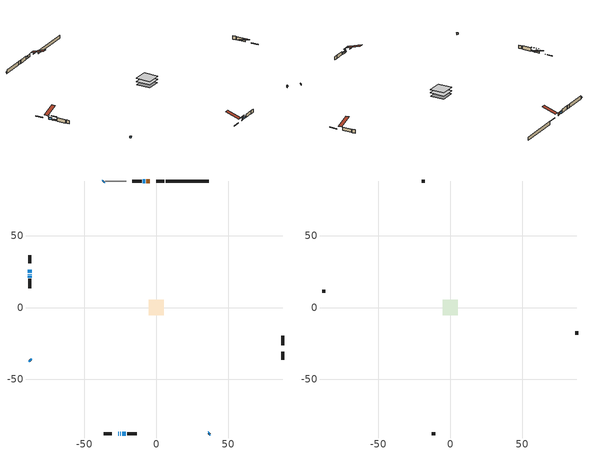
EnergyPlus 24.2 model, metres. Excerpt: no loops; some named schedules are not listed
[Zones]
conditioned space
 floor outside (Floor1 construction): -0.71,-0.71 -0.71,0.71 0.71,0.71 0.71,-0.71 z0.48
 floor adiabatic (AdiabaticFloorConstruction): -5.23,-5.23 -5.23,5.23 5.23,5.23 5.23,-5.23 z0.48
 floor foundation (Slab1 construction): -5.09,-5.09 -5.09,5.09 5.09,5.09 5.09,-5.09 z-1.87
 wall outside (RimJoist1 construction): 5.63,87.95 0.03,87.95 / -36.43,-87.95 -30.83,-87.95 / -87.95,36.43 -87.95,30.83 / 87.95,-36.43 87.95,-30.83 z0.48:0.78
 wall outside (AdiabaticWallConstruction 1): -4.51,87.95 -6.84,87.95 z0.48:2.51
 wall outside (AdiabaticWallConstruction): -36.43,87.95 -36.79,87.59 z0.48:1.4; -87.95,26.29 -87.95,24.15 z0.48:2; -26.29,-87.95 -25.99,-87.95 / -87.95,23.23 -87.95,22.92 z0.48:0.82; -25.06,-87.95 -24.55,-87.95 z0.48:2.11; -7.77,87.95 -9.27,87.95 z0.48:2.15; -23.62,-87.95 -21.11,-87.95 / 36.43,-87.95 37.02,-87.35 / -87.95,-36.43 -87.35,-37.02 z0.48:1.41; -87.95,22 -87.95,20.85 z0.48:1.12
 wall outside (Wall1 construction): -10.2,87.95 -16.72,87.95 / -20.18,-87.95 -13.66,-87.95 / -87.95,19.92 -87.95,13.41 / 87.95,-26.29 87.95,-19.77 z0.48:2.92
 wall foundation (FoundationWall1 construction): 6.56,87.95,-1.87 6.56,87.95,0.48 33.44,87.95,0.48 33.44,87.95,0.41 36.43,87.95,0.41 36.43,87.95,-1.87
 wall adiabatic (Wall3 construction): -20.77,87.95 -35.5,87.95 z0.48:2.92
 window (WindowConstruction 6): -36.43,87.95 -36.79,87.59 z0.48:1.39
 window (WindowConstruction 5): -87.95,26.29 -87.95,24.16 z0.48:2
 window (WindowConstruction 8): -26.29,-87.95 -25.99,-87.95 z0.48:0.81
 window (WindowConstruction 9): -87.95,23.23 -87.95,22.93 z0.48:0.81
 window (WindowConstruction 7): -25.06,-87.95 -24.55,-87.95 z0.48:2.1
 window (WindowConstruction): -7.77,87.95 -9.27,87.95 z0.48:2.15
 window (WindowConstruction 1): -23.62,-87.95 -21.11,-87.95 z0.48:1.41
 window (WindowConstruction 2): 36.43,-87.95 37.02,-87.35 z0.48:1.41
 window (WindowConstruction 3): -87.95,-36.43 -87.35,-37.02 z0.48:1.41
 window (WindowConstruction 4): -87.95,22 -87.95,20.85 z0.48:1.11
 door (Door): -4.51,87.95 -6.84,87.95 z0.48:2.51
 ceiling adiabatic (AdiabaticFloorConstruction): 5.23,-5.23 5.23,5.23 -5.23,5.23 -5.23,-5.23 z0.48
attic - vented
 floor to conditioned space (Floor2 construction Reversed): -5.22,-5.22 -5.22,5.22 5.22,5.22 5.22,-5.22 z2.92
 wall outside (Wall2 construction): -17.65,87.95 -19.84,87.95 / -12.73,-87.95 -10.54,-87.95 / -87.95,12.48 -87.95,10.29 / 87.95,-18.84 87.95,-16.65 z0.48:2.92
 roof outside (Roof1 construction): -3.58,87.95,2.92 -3.58,77.77,6.31 -0.9,77.77,6.31 -0.9,87.95,2.92; -27.22,-87.95,2.92 -27.22,-77.77,6.31 -29.9,-77.77,6.31 -29.9,-87.95,2.92; -87.95,27.22,2.92 -77.77,27.22,6.31 -77.77,29.9,6.31 -87.95,29.9,2.92; 87.95,-27.22,2.92 77.77,-27.22,6.31 77.77,-29.9,6.31 87.95,-29.9,2.92
shading: -36.93,87.45 -36.29,88.09 -36.58,88.38 -37.22,87.74 z1.6; -87.95,23.95 -87.95,26.49 -88.36,26.49 -88.36,23.95 z2.21; -23.35,-87.95 -28.93,-87.95 -28.93,-88.36 -23.35,-88.36 z3.45; -87.95,20.29 -87.95,25.87 -88.36,25.87 -88.36,20.29 z3.45; -24.35,-87.95 -25.26,-87.95 -25.26,-88.36 -24.35,-88.36 z2.31; -9.47,87.95 -7.57,87.95 -7.57,88.36 -9.47,88.36 z2.35; -20.91,-87.95 -23.82,-87.95 -23.82,-88.36 -20.91,-88.36 z1.61; 37.16,-87.21 36.29,-88.09 36.58,-88.38 37.46,-87.5 z1.61; -87.21,-37.16 -88.09,-36.29 -88.38,-36.58 -87.5,-37.46 z1.61; -87.95,20.65 -87.95,22.2 -88.36,22.2 -88.36,20.65 z1.32
[Building]
Building 1: Terrain=Suburbs
[Site:Location]
Saskatoon Intl AP_SK: Latitude {deg}=52.17; Longitude {deg}=-106.7; Time Zone {hr}=-6; Elevation {m}=504; Keep Site Location Information=Yes
[Site:GroundTemperature:Shallow]
-3.29371, -5.9198, -6.13011, -4.88389, 0.118965, 5.09852, 9.41553, 12.1502, 12.3826, 10.1583, 5.95142, 1.12462
[Site:WaterMainsTemperature]
Calculation Method=Schedule; Temperature Schedule=mains temperature schedule
[Material] Roughness=Rough; Thermal Absorptance=0.9
Name | Thickness {m} | Conductivity {W/m-K} | Density {kg/m3} | Specific Heat {J/kg-K} | Solar Absorptance | Visible Absorptance
asphalt or fiberglass shingles | 0.00635 | 0.162714 | 1121.4 | 1465.45 | 0.84 | 0.84
ceiling loosefill ins | 0.169333 | 0.0480833 | 16.02 | 1046.75 | 0.7 | 0.7
ceiling stud and cavity | 0.1397 | 0.0888434 | 65.682 | 1177.47 | 0.7 | 0.7
concrete 4.0 in. | 0.1016 | 1.803125 | 2242.8 | 837.4 | 0.7 | 0.7
concrete 8.0 in. | 0.2032 | 1.803125 | 2242.8 | 837.4 | 0.7 | 0.7
door material | 0.04445 | 0.0451087 | 512.64 | 1214.23 | 0.7 | 0.7
exterior vertical ins | 0.0454343 | 0.029427 | 32.04 | 1214.23 | 0.7 | 0.7
floor covering | 0.0127 | 0.0433444 | 54.468 | 1339.84 | 0.6 | 0.6
floor rigid ins; rim joist rigid ins; wall rigid ins | 0.051816 | 0.029427 | 32.04 | 1214.23 | 0.7 | 0.7
floor rigid ins 1; wall rigid ins 2 | 0.512978 | 0.029427 | 32.04 | 1214.23 | 0.7 | 0.7
floor stud and cavity | 0.1397 | 0.0865944 | 92.3553 | 1139.71 | 0.7 | 0.7
floor stud and cavity 1 | 0.1397 | 1.75129 | 37.0049 | 1207.88 | 0.7 | 0.7
furniture material conditioned space 1 | 0.1524 | 0.115458 | 640.8 | 1214.23 | 0.6 | 0.6
gypsum board | 0.0127 | 0.160291 | 801 | 837.4 | 0.6 | 0.6
gypsum board 1 | 0.0127 | 0.160291 | 801 | 837.4 | 0.7 | 0.7
osb sheathing 0.5 in. | 0.0127 | 0.115458 | 512.64 | 1214.23 | 0.7 | 0.7
osb sheathing 0.75 in. | 0.01905 | 0.115458 | 512.64 | 1214.23 | 0.7 | 0.7
osb sheathing 2.0 in. | 0.0508 | 0.115458 | 512.64 | 1214.23 | 0.7 | 0.7
rim joist stud and cavity | 0.0508 | 0.0408305 | 125.044 | 1163.47 | 0.6 | 0.6
slab rigid ins | 0.00352504 | 0.029427 | 32.04 | 1214.23 | 0.7 | 0.7
wall rigid ins 1 | 0.051816 | 0.029427 | 32.04 | 1214.23 | 0.4 | 0.4
wall stud and cavity | 0.1397 | 0.224759 | 139.0536 | 1170.24 | 0.7 | 0.7
wall stud and cavity 1 | 0.0889 | 6.1454 | 50.32683 | 1063.81 | 0.6 | 0.6
wall stud and cavity 2 | 0.1397 | 0.178072 | 139.0536 | 1170.24 | 0.7 | 0.7
wall stud and cavity 3 | 0.0889 | 0.380278 | 52.3479 | 1209.89 | 0.7 | 0.7
wall stud and cavity 4 | 0.0889 | 0.391764 | 83.0341 | 1211.67 | 0.7 | 0.7
wood siding | 0.0254 | 0.102417 | 544.68 | 1172.36 | 0.4 | 0.4
wood siding 1 | 0.00254 | 0.102417 | 544.68 | 1172.36 | 0.4 | 0.4
wood siding 2; wood siding 3; wood siding 4 | 0.0254 | 0.102417 | 544.68 | 1172.36 | 0.7 | 0.7
[WindowMaterial:SimpleGlazingSystem]
Name | U-Factor {W/m2-K} | Solar Heat Gain Coefficient
WindowMaterial | 2.16786 | 0.61
WindowMaterial 1 | 2.30356 | 0.57
WindowMaterial 2 | 2.42053 | 0.52
WindowMaterial 3 | 2.14742 | 0.62
WindowMaterial 4 | 4.36809 | 0.64
WindowMaterial 5 | 4.15402 | 0.66
WindowMaterial 6 | 5.96985 | 0.53
[Construction]
AdiabaticFloorConstruction: floor stud and cavity 1, floor rigid ins 1, osb sheathing 0.75 in., floor covering
AdiabaticWallConstruction: wood siding 3, wall rigid ins 2, wall stud and cavity 3, gypsum board
AdiabaticWallConstruction 1: wood siding 4, wall rigid ins 2, wall stud and cavity 3, gypsum board
Door: door material
Floor1 construction: floor stud and cavity, floor rigid ins, osb sheathing 0.75 in., floor covering
Floor2 construction Reversed: gypsum board, ceiling stud and cavity, ceiling loosefill ins
FoundationWall1 construction: concrete 8.0 in., gypsum board 1
furniture construction conditioned space 1: furniture material conditioned space 1
PartitionWallConstruction: gypsum board, wall stud and cavity 4, gypsum board
RimJoist1 construction: wood siding 2, rim joist rigid ins, osb sheathing 2.0 in., rim joist stud and cavity
Roof1 construction: asphalt or fiberglass shingles
Slab1 construction: slab rigid ins, concrete 4.0 in.
Wall1 construction: wood siding, wall rigid ins, osb sheathing 0.5 in., wall stud and cavity, gypsum board
Wall2 construction: wood siding 1, wall stud and cavity 1
Wall3 construction: wall rigid ins 1, osb sheathing 0.5 in., wall stud and cavity 2, gypsum board
WindowConstruction: WindowMaterial
WindowConstruction 1; WindowConstruction 2; WindowConstruction 3: WindowMaterial 1
WindowConstruction 4: WindowMaterial 2
WindowConstruction 5: WindowMaterial 3
WindowConstruction 6: WindowMaterial 4
WindowConstruction 7: WindowMaterial 5
WindowConstruction 8; WindowConstruction 9: WindowMaterial 6
[Zone] Multiplier=1; Part of Total Floor Area=Yes
Name | Volume {m3}
attic - vented | 60.0683
conditioned space | 533.2
[Space]
Name | Zone | Volume {m3}
attic - vented 1 | attic - vented | 60.0683
conditioned space 1 | conditioned space | 533.2
[ZoneInfiltration:EffectiveLeakageArea]
infil attic - vented 1: Zone or Space=attic - vented 1; Schedule=Always On Discrete; Effective Air Leakage Area {cm2}=3740.91; Stack Coefficient=0.00040539; Wind Coefficient=1.36037e-05
[ZoneMixing]
whole house fan mix: Zone or Space=attic - vented; Schedule=Always On Continuous; Design Flow Rate Calculation Method=Flow/Zone; Design Flow Rate {m3/s}=0; Source Zone or Space=conditioned space
[SurfaceProperty:ExposedFoundationPerimeter]
Slab1: Exposed Perimeter Calculation Method=TotalExposedPerimeter; Total Exposed Perimeter {m}=29.87
[InternalMass] Zone or ZoneList=conditioned space; Space or SpaceList=conditioned space 1
Name | Construction | Surface Area {m2}
furniture mass conditioned space 1 | furniture construction conditioned space 1 | 86.1399
partition wall mass | PartitionWallConstruction | 215.35
[Lights]
interior lighting: Zone or ZoneList or Space or SpaceList=conditioned space 1; Schedule=interior lighting schedule; Design Level Calculation Method=LightingLevel; Lighting Level {W}=343.2; Return Air Fraction=0; Fraction Radiant=0.6; Fraction Visible=0.2; Fraction Replaceable=1
[People]
occupants: Zone or ZoneList or Space or SpaceList=conditioned space 1; Number of People Schedule=occupants schedule; Number of People Calculation Method=People; Number of People=3; Fraction Radiant=0.314171; Sensible Heat Fraction=0.56303; Activity Level Schedule=occupants activity schedule; Carbon Dioxide Generation Rate {m3/s-W}=0; Enable ASHRAE 55 Comfort Warnings=No; Mean Radiant Temperature Calculation Type=EnclosureAveraged
[ElectricEquipment] Zone or ZoneList or Space or SpaceList=conditioned space 1; Design Level Calculation Method=EquipmentLevel
Name | Schedule | Design Level {W} | Fraction Latent | Fraction Radiant | Fraction Lost
clothes dryer | clothes dryer schedule | 140.772 | 0.015 | 0.081 | 0.85
clothes washer | clothes washer schedule | 32.1985 | 0.03 | 0.162 | 0.7
cooking range | cooking range schedule | 208.969 | 0.08 | 0.432 | 0.2
dishwasher | dishwasher schedule | 66.8632 | 0.3 | 0.18 | 0.4
fridge | fridge schedule | 72.9452 | 0 | 0.6 | 0
mech vent house fan | mech vent house fan schedule | 10 | 0 | 0 | 1
mech vent house fan cfis | mech vent house fan cfis schedule | 0 | 0 | 0 | 0
misc plug loads | misc plug loads schedule | 494.7 | 0.045 | 0.513 | 0.1
whole house fan | Always On Discrete | 0 | 0 | 0 | 1
[OtherEquipment] Zone or ZoneList or Space or SpaceList=conditioned space 1; Design Level Calculation Method=EquipmentLevel
Name | Fuel Type | Schedule | Design Level {W} | Fraction Latent | Fraction Radiant | Fraction Lost
clothes dryer 1 | Electricity | clothes dryer schedule | 0 | 0.015 | 0.081 | 0.85
cooking range 1 | Electricity | cooking range schedule | 0 | 0.08 | 0.432 | 0.2
general water use latent | None | general water use schedule | 59.3978 | 1 | 0 | 0
general water use sensible | None | general water use schedule | -58.539 | 0 | 0.6 | 0
mech vent house fan latent load | None | Always On Discrete | 0 | 1 | 0 | 0
mech vent house fan sensible load | None | Always On Discrete | 0 | 0 | 0 | 0
water heater energy adjustment1 | NaturalGas | Always On Discrete | 0.01 | 0 | 0 | 1
[ZoneInfiltration:DesignFlowRate] Zone or ZoneList or Space or SpaceList=conditioned space 1; Schedule=Always On Discrete; Design Flow Rate Calculation Method=Flow/Zone; Design Flow Rate {m3/s}=0
infil flow; natural vent flow; whole house fan flow
[AvailabilityManager:Scheduled]
central ac and furnace airloop Availability Manager: Schedule=Always On Discrete
[Foundation:Kiva]
Foundation Kiva 1: Initial Indoor Air Temperature {C}=21; Wall Height Above Grade {m}=0.479999; Wall Depth Below Slab {m}=0.2032; Custom Block Material Name 1=exterior vertical ins; Custom Block Depth 1 {m}=2.350008; Custom Block X Position 1 {m}=0.2159; Custom Block Z Position 1 {m}=0
[Foundation:Kiva:Settings]
Soil Conductivity {W/m-K}=0.849921; Soil Density {kg/m3}=1842.3; Soil Specific Heat {J/kg-K}=418.7; Ground Solar Absorptivity=0.9; Ground Thermal Absorptivity=0.9; Ground Surface Roughness {m}=0.03; Far-Field Width {m}=40; Deep-Ground Boundary Condition=ZeroFlux; Deep-Ground Depth {m}=40; Minimum Cell Dimension {m}=0.2; Maximum Cell Growth Coefficient=3; Simulation Timestep=Timestep
[Exterior:Lights]
exterior lighting: Schedule=exterior lighting schedule; Design Level {W}=75.6
[EnergyManagementSystem:GlobalVariable]
central_ac_and_furnace_airloop_Fan_RTF
infil_program_Qfan
infil_program_Qinf
natural_vent_program_Qnv
natural_vent_program_Qwhf
[EnergyManagementSystem:Sensor]
Name | Output:Variable or Output:Meter Index Key | Output:Variable or Output:Meter
airflow_gain | infil flow | Infiltration Sensible Heat Gain Energy
airflow_gain_1 | natural vent flow | Infiltration Sensible Heat Gain Energy
airflow_gain_2 | whole house fan flow | Infiltration Sensible Heat Gain Energy
airflow_loss | infil flow | Infiltration Sensible Heat Loss Energy
airflow_loss_1 | natural vent flow | Infiltration Sensible Heat Loss Energy
airflow_loss_2 | whole house fan flow | Infiltration Sensible Heat Loss Energy
clg_load_cond |  | Cooling:EnergyTransfer:Zone:CONDITIONED SPACE
clg_sp_s; clg_sp_s_1 | cooling setpoint | Schedule Value
clothes_dryer_exhaust_0_sch_s | clothes dryer exhaust 0 schedule | Schedule Value
cool_season | cooling season schedule | Schedule Value
htg_load_cond |  | Heating:EnergyTransfer:Zone:CONDITIONED SPACE
htg_sp_s; htg_sp_s_1 | heating setpoint | Schedule Value
ig_ee_conv | clothes dryer | Electric Equipment Convective Heating Energy
ig_ee_conv_2 | cooking range | Electric Equipment Convective Heating Energy
ig_ee_conv_4 | fridge | Electric Equipment Convective Heating Energy
ig_ee_conv_5 | misc plug loads | Electric Equipment Convective Heating Energy
ig_ee_conv_6 | whole house fan | Electric Equipment Convective Heating Energy
ig_ee_rad | clothes dryer | Electric Equipment Radiant Heating Energy
ig_ee_rad_2 | cooking range | Electric Equipment Radiant Heating Energy
ig_ee_rad_4 | fridge | Electric Equipment Radiant Heating Energy
ig_ee_rad_5 | misc plug loads | Electric Equipment Radiant Heating Energy
ig_ee_rad_6 | whole house fan | Electric Equipment Radiant Heating Energy
ig_lgt_conv | interior lighting | Lights Convective Heating Energy
ig_lgt_rad | interior lighting | Lights Radiant Heating Energy
ig_lgt_vis | interior lighting | Lights Visible Radiation Heating Energy
ig_oe_conv | clothes dryer 1 | Other Equipment Convective Heating Energy
ig_oe_conv_1 | cooking range 1 | Other Equipment Convective Heating Energy
ig_oe_conv_2 | general water use latent | Other Equipment Convective Heating Energy
ig_oe_conv_3 | general water use sensible | Other Equipment Convective Heating Energy
ig_oe_conv_4 | water heater energy adjustment1 | Other Equipment Convective Heating Energy
ig_oe_rad | clothes dryer 1 | Other Equipment Radiant Heating Energy
ig_oe_rad_1 | cooking range 1 | Other Equipment Radiant Heating Energy
ig_oe_rad_2 | general water use latent | Other Equipment Radiant Heating Energy
ig_oe_rad_3 | general water use sensible | Other Equipment Radiant Heating Energy
ig_oe_rad_4 | water heater energy adjustment1 | Other Equipment Radiant Heating Energy
ig_ppl_conv | occupants | People Convective Heating Energy
ig_ppl_rad | occupants | People Radiant Heating Energy
im_conv | furniture mass conditioned space 1 | Surface Inside Face Convection Heat Gain Energy
im_conv_1 | partition wall mass | Surface Inside Face Convection Heat Gain Energy
im_ig | furniture mass conditioned space 1 | Surface Inside Face Internal Gains Radiation Heat Gain Energy
im_ig_1 | partition wall mass | Surface Inside Face Internal Gains Radiation Heat Gain Energy
im_lgt | furniture mass conditioned space 1 | Surface Inside Face Lights Radiation Heat Gain Energy
im_lgt_1 | partition wall mass | Surface Inside Face Lights Radiation Heat Gain Energy
im_sol | furniture mass conditioned space 1 | Surface Inside Face Solar Radiation Heat Gain Energy
im_sol_1 | partition wall mass | Surface Inside Face Solar Radiation Heat Gain Energy
im_surf | furniture mass conditioned space 1 | Surface Inside Face Net Surface Thermal Radiation Heat Gain Energy
im_surf_1 | partition wall mass | Surface Inside Face Net Surface Thermal Radiation Heat Gain Energy
mv_conv | mech vent house fan | Electric Equipment Convective Heating Energy
mv_conv_1 | mech vent house fan cfis | Electric Equipment Convective Heating Energy
mv_conv_2 | mech vent house fan latent load | Other Equipment Convective Heating Energy
mv_conv_3 | mech vent house fan sensible load | Other Equipment Convective Heating Energy
mv_rad | mech vent house fan | Electric Equipment Radiant Heating Energy
mv_rad_1 | mech vent house fan cfis | Electric Equipment Radiant Heating Energy
mv_rad_2 | mech vent house fan latent load | Other Equipment Radiant Heating Energy
mv_rad_3 | mech vent house fan sensible load | Other Equipment Radiant Heating Energy
natural_vent_s | natural vent schedule | Schedule Value
out_pb_s |  | Site Outdoor Air Barometric Pressure
out_wt_s |  | Site Outdoor Air Humidity Ratio
site_vw_s |  | Site Wind Speed
ss_back_out | Window1 | Surface Window Shortwave from Zone Back Out Window Heat Transfer Rate
ss_back_out_1 | Window11 | Surface Window Shortwave from Zone Back Out Window Heat Transfer Rate
ss_back_out_2 | Window12 | Surface Window Shortwave from Zone Back Out Window Heat Transfer Rate
ss_back_out_3 | Window13 | Surface Window Shortwave from Zone Back Out Window Heat Transfer Rate
ss_back_out_4 | Window2 | Surface Window Shortwave from Zone Back Out Window Heat Transfer Rate
ss_back_out_5 | Window3 | Surface Window Shortwave from Zone Back Out Window Heat Transfer Rate
ss_back_out_6 | Window4 | Surface Window Shortwave from Zone Back Out Window Heat Transfer Rate
ss_back_out_7 | Window7 | Surface Window Shortwave from Zone Back Out Window Heat Transfer Rate
ss_back_out_8 | Window8 | Surface Window Shortwave from Zone Back Out Window Heat Transfer Rate
ss_back_out_9 | Window9 | Surface Window Shortwave from Zone Back Out Window Heat Transfer Rate
ss_conv | Door1 | Surface Inside Face Convection Heat Gain Energy
ss_conv_1 | Window1 | Surface Inside Face Convection Heat Gain Energy
ss_conv_10 | Window9 | Surface Inside Face Convection Heat Gain Energy
ss_conv_2 | Window11 | Surface Inside Face Convection Heat Gain Energy
ss_conv_3 | Window12 | Surface Inside Face Convection Heat Gain Energy
ss_conv_4 | Window13 | Surface Inside Face Convection Heat Gain Energy
ss_conv_5 | Window2 | Surface Inside Face Convection Heat Gain Energy
ss_conv_6 | Window3 | Surface Inside Face Convection Heat Gain Energy
ss_conv_7 | Window4 | Surface Inside Face Convection Heat Gain Energy
ss_conv_8 | Window7 | Surface Inside Face Convection Heat Gain Energy
ss_conv_9 | Window8 | Surface Inside Face Convection Heat Gain Energy
ss_ig | Door1 | Surface Inside Face Internal Gains Radiation Heat Gain Energy
ss_ig_1 | Window1 | Surface Inside Face Internal Gains Radiation Heat Gain Energy
ss_ig_10 | Window9 | Surface Inside Face Internal Gains Radiation Heat Gain Energy
ss_ig_2 | Window11 | Surface Inside Face Internal Gains Radiation Heat Gain Energy
ss_ig_3 | Window12 | Surface Inside Face Internal Gains Radiation Heat Gain Energy
ss_ig_4 | Window13 | Surface Inside Face Internal Gains Radiation Heat Gain Energy
ss_ig_5 | Window2 | Surface Inside Face Internal Gains Radiation Heat Gain Energy
ss_ig_6 | Window3 | Surface Inside Face Internal Gains Radiation Heat Gain Energy
ss_ig_7 | Window4 | Surface Inside Face Internal Gains Radiation Heat Gain Energy
ss_ig_8 | Window7 | Surface Inside Face Internal Gains Radiation Heat Gain Energy
ss_ig_9 | Window8 | Surface Inside Face Internal Gains Radiation Heat Gain Energy
ss_lgt | Door1 | Surface Inside Face Lights Radiation Heat Gain Energy
ss_sol | Door1 | Surface Inside Face Solar Radiation Heat Gain Energy
ss_surf | Door1 | Surface Inside Face Net Surface Thermal Radiation Heat Gain Energy
ss_surf_1 | Window1 | Surface Inside Face Net Surface Thermal Radiation Heat Gain Energy
ss_surf_10 | Window9 | Surface Inside Face Net Surface Thermal Radiation Heat Gain Energy
ss_surf_2 | Window11 | Surface Inside Face Net Surface Thermal Radiation Heat Gain Energy
ss_surf_3 | Window12 | Surface Inside Face Net Surface Thermal Radiation Heat Gain Energy
ss_surf_4 | Window13 | Surface Inside Face Net Surface Thermal Radiation Heat Gain Energy
ss_surf_5 | Window2 | Surface Inside Face Net Surface Thermal Radiation Heat Gain Energy
ss_surf_6 | Window3 | Surface Inside Face Net Surface Thermal Radiation Heat Gain Energy
ss_surf_7 | Window4 | Surface Inside Face Net Surface Thermal Radiation Heat Gain Energy
ss_surf_8 | Window7 | Surface Inside Face Net Surface Thermal Radiation Heat Gain Energy
ss_surf_9 | Window8 | Surface Inside Face Net Surface Thermal Radiation Heat Gain Energy
ss_trans_in | Window1 | Surface Window Transmitted Solar Radiation Rate
ss_trans_in_1 | Window11 | Surface Window Transmitted Solar Radiation Rate
ss_trans_in_2 | Window12 | Surface Window Transmitted Solar Radiation Rate
ss_trans_in_3 | Window13 | Surface Window Transmitted Solar Radiation Rate
ss_trans_in_4 | Window2 | Surface Window Transmitted Solar Radiation Rate
ss_trans_in_5 | Window3 | Surface Window Transmitted Solar Radiation Rate
ss_trans_in_6 | Window4 | Surface Window Transmitted Solar Radiation Rate
ss_trans_in_7 | Window7 | Surface Window Transmitted Solar Radiation Rate
ss_trans_in_8 | Window8 | Surface Window Transmitted Solar Radiation Rate
ss_trans_in_9 | Window9 | Surface Window Transmitted Solar Radiation Rate
ss_trans_out | Window1 | Surface Inside Face Initial Transmitted Diffuse Transmitted Out Window Solar Radiation Rate
ss_trans_out_1 | Window11 | Surface Inside Face Initial Transmitted Diffuse Transmitted Out Window Solar Radiation Rate
ss_trans_out_2 | Window12 | Surface Inside Face Initial Transmitted Diffuse Transmitted Out Window Solar Radiation Rate
ss_trans_out_3 | Window13 | Surface Inside Face Initial Transmitted Diffuse Transmitted Out Window Solar Radiation Rate
ss_trans_out_4 | Window2 | Surface Inside Face Initial Transmitted Diffuse Transmitted Out Window Solar Radiation Rate
ss_trans_out_5 | Window3 | Surface Inside Face Initial Transmitted Diffuse Transmitted Out Window Solar Radiation Rate
ss_trans_out_6 | Window4 | Surface Inside Face Initial Transmitted Diffuse Transmitted Out Window Solar Radiation Rate
ss_trans_out_7 | Window7 | Surface Inside Face Initial Transmitted Diffuse Transmitted Out Window Solar Radiation Rate
ss_trans_out_8 | Window8 | Surface Inside Face Initial Transmitted Diffuse Transmitted Out Window Solar Radiation Rate
ss_trans_out_9 | Window9 | Surface Inside Face Initial Transmitted Diffuse Transmitted Out Window Solar Radiation Rate
s_conv | Floor1 | Surface Inside Face Convection Heat Gain Energy
s_conv_1 | Floor2 | Surface Inside Face Convection Heat Gain Energy
s_conv_10 | Wall1:0 | Surface Inside Face Convection Heat Gain Energy
s_conv_11 | Wall1:180 | Surface Inside Face Convection Heat Gain Energy
s_conv_12 | Wall1:270 | Surface Inside Face Convection Heat Gain Energy
s_conv_13 | Wall1:90 | Surface Inside Face Convection Heat Gain Energy
s_conv_14 | Wall3 | Surface Inside Face Convection Heat Gain Energy
s_conv_2 | FoundationWall1 | Surface Inside Face Convection Heat Gain Energy
s_conv_3 | inferred conditioned ceiling | Surface Inside Face Convection Heat Gain Energy
s_conv_4 | inferred conditioned floor | Surface Inside Face Convection Heat Gain Energy
s_conv_5 | RimJoist1:0 | Surface Inside Face Convection Heat Gain Energy
s_conv_6 | RimJoist1:180 | Surface Inside Face Convection Heat Gain Energy
s_conv_7 | RimJoist1:270 | Surface Inside Face Convection Heat Gain Energy
s_conv_8 | RimJoist1:90 | Surface Inside Face Convection Heat Gain Energy
s_conv_9 | Slab1 | Surface Inside Face Convection Heat Gain Energy
s_ig | Floor1 | Surface Inside Face Internal Gains Radiation Heat Gain Energy
s_ig_1 | Floor2 | Surface Inside Face Internal Gains Radiation Heat Gain Energy
s_ig_10 | Wall1:0 | Surface Inside Face Internal Gains Radiation Heat Gain Energy
s_ig_11 | Wall1:180 | Surface Inside Face Internal Gains Radiation Heat Gain Energy
s_ig_12 | Wall1:270 | Surface Inside Face Internal Gains Radiation Heat Gain Energy
s_ig_13 | Wall1:90 | Surface Inside Face Internal Gains Radiation Heat Gain Energy
s_ig_14 | Wall3 | Surface Inside Face Internal Gains Radiation Heat Gain Energy
s_ig_2 | FoundationWall1 | Surface Inside Face Internal Gains Radiation Heat Gain Energy
s_ig_3 | inferred conditioned ceiling | Surface Inside Face Internal Gains Radiation Heat Gain Energy
s_ig_4 | inferred conditioned floor | Surface Inside Face Internal Gains Radiation Heat Gain Energy
s_ig_5 | RimJoist1:0 | Surface Inside Face Internal Gains Radiation Heat Gain Energy
s_ig_6 | RimJoist1:180 | Surface Inside Face Internal Gains Radiation Heat Gain Energy
s_ig_7 | RimJoist1:270 | Surface Inside Face Internal Gains Radiation Heat Gain Energy
s_ig_8 | RimJoist1:90 | Surface Inside Face Internal Gains Radiation Heat Gain Energy
s_ig_9 | Slab1 | Surface Inside Face Internal Gains Radiation Heat Gain Energy
s_lgt | Floor1 | Surface Inside Face Lights Radiation Heat Gain Energy
s_lgt_1 | Floor2 | Surface Inside Face Lights Radiation Heat Gain Energy
s_lgt_10 | Wall1:0 | Surface Inside Face Lights Radiation Heat Gain Energy
s_lgt_11 | Wall1:180 | Surface Inside Face Lights Radiation Heat Gain Energy
s_lgt_12 | Wall1:270 | Surface Inside Face Lights Radiation Heat Gain Energy
s_lgt_13 | Wall1:90 | Surface Inside Face Lights Radiation Heat Gain Energy
